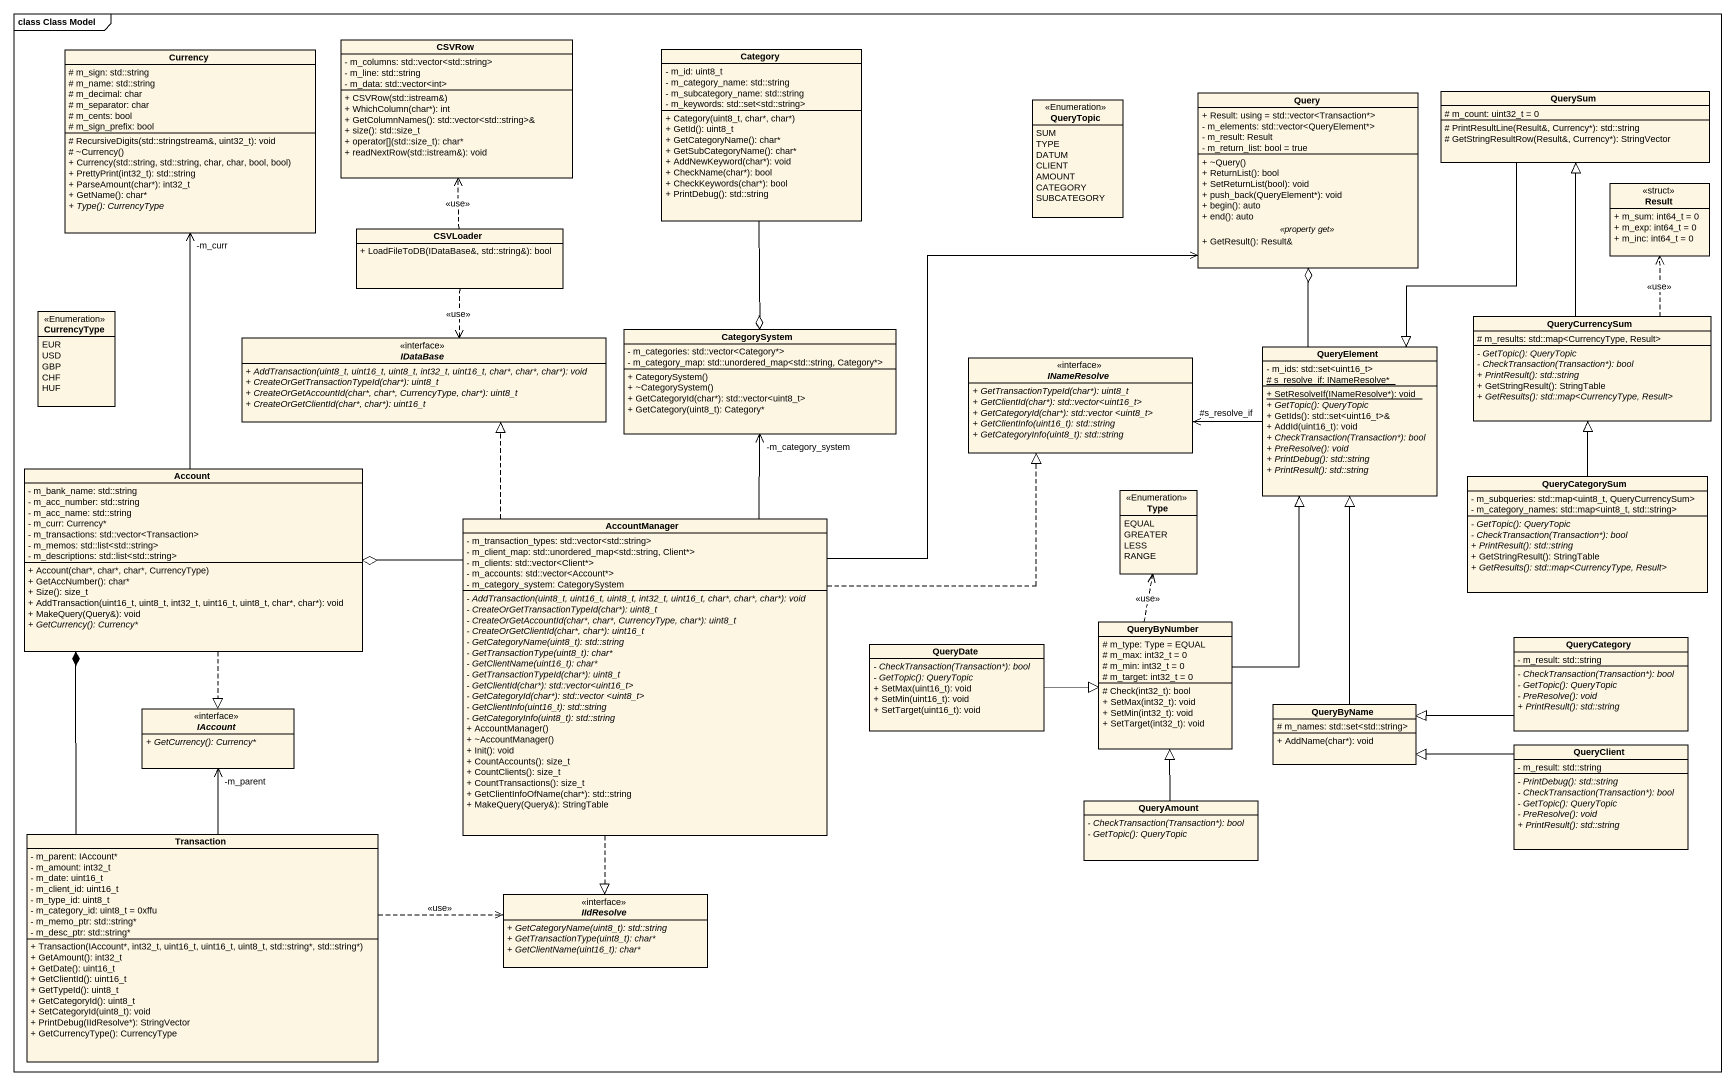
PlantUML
@startuml
mainframe class Class Model
hide circle
hide empty members
skinparam classAttributeIconSize 0
class CSVRow {
  - m_columns: std::vector<std::string>
  - m_line: std::string
  - m_data: std::vector<int>
  + CSVRow(std::istream&)
  + WhichColumn(char*): int
  + GetColumnNames(): std::vector<std::string>&
  + size(): std::size_t
  + operator[](std::size_t): char*
  + readNextRow(std::istream&): void
}
class Currency {
  # m_sign: std::string
  # m_name: std::string
  # m_decimal: char
  # m_separator: char
  # m_cents: bool
  # m_sign_prefix: bool
  # RecursiveDigits(std::stringstream&, uint32_t): void
  # ~Currency()
  + Currency(std::string, std::string, char, char, bool, bool)
  + PrettyPrint(int32_t): std::string
  + ParseAmount(char*): int32_t
  + GetName(): char*
  {abstract} + Type(): CurrencyType
}
class Category {
  - m_id: uint8_t
  - m_category_name: std::string
  - m_subcategory_name: std::string
  - m_keywords: std::set<std::string>
  + Category(uint8_t, char*, char*)
  + GetId(): uint8_t
  + GetCategoryName(): char*
  + GetSubCategoryName(): char*
  + AddNewKeyword(char*): void
  + CheckName(char*): bool
  + CheckKeywords(char*): bool
  + PrintDebug(): std::string
}
enum QueryTopic <<Enumeration>> {
  SUM
  TYPE
  DATUM
  CLIENT
  AMOUNT
  CATEGORY
  SUBCATEGORY
}
class Query {
  + Result: using = std::vector<Transaction*>
  - m_elements: std::vector<QueryElement*>
  - m_result: Result
  - m_return_list: bool = true
  --
  + ~Query()
  + ReturnList(): bool
  + SetReturnList(bool): void
  + push_back(QueryElement*): void
  + begin(): auto
  + end(): auto
  .. <<property get>> ..
  + GetResult(): Result&
}
class QuerySum {
  # m_count: uint32_t = 0
  # PrintResultLine(Result&, Currency*): std::string
  # GetStringResultRow(Result&, Currency*): StringVector
}
class Result <<struct>> {
  + m_sum: int64_t = 0
  + m_exp: int64_t = 0
  + m_inc: int64_t = 0
}
class CSVLoader {
  + LoadFileToDB(IDataBase&, std::string&): bool
}
enum CurrencyType <<Enumeration>> {
  EUR
  USD
  GBP
  CHF
  HUF
}
interface IDataBase {
  {abstract} + AddTransaction(uint8_t, uint16_t, uint8_t, int32_t, uint16_t, char*, char*, char*): void
  {abstract} + CreateOrGetTransactionTypeId(char*): uint8_t
  {abstract} + CreateOrGetAccountId(char*, char*, CurrencyType, char*): uint8_t
  {abstract} + CreateOrGetClientId(char*, char*): uint16_t
}
class CategorySystem {
  - m_categories: std::vector<Category*>
  - m_category_map: std::unordered_map<std::string, Category*>
  + CategorySystem()
  + ~CategorySystem()
  + GetCategoryId(char*): std::vector<uint8_t>
  + GetCategory(uint8_t): Category*
}
class QueryElement {
  - m_ids: std::set<uint16_t>
  {static} # s_resolve_if: INameResolve*
  {static} + SetResolveIf(INameResolve*): void
  {abstract} + GetTopic(): QueryTopic
  + GetIds(): std::set<uint16_t>&
  + AddId(uint16_t): void
  {abstract} + CheckTransaction(Transaction*): bool
  {abstract} + PreResolve(): void
  {abstract} + PrintDebug(): std::string
  {abstract} + PrintResult(): std::string
}
class QueryCurrencySum {
  # m_results: std::map<CurrencyType, Result>
  {abstract} - GetTopic(): QueryTopic
  {abstract} - CheckTransaction(Transaction*): bool
  {abstract} + PrintResult(): std::string
  + GetStringResult(): StringTable
  {abstract} + GetResults(): std::map<CurrencyType, Result>
}
interface INameResolve {
  {abstract} + GetTransactionTypeId(char*): uint8_t
  {abstract} + GetClientId(char*): std::vector<uint16_t>
  {abstract} + GetCategoryId(char*): std::vector <uint8_t>
  {abstract} + GetClientInfo(uint16_t): std::string
  {abstract} + GetCategoryInfo(uint8_t): std::string
}
class Account {
  - m_bank_name: std::string
  - m_acc_number: std::string
  - m_acc_name: std::string
  - m_curr: Currency*
  - m_transactions: std::vector<Transaction>
  - m_memos: std::list<std::string>
  - m_descriptions: std::list<std::string>
  + Account(char*, char*, char*, CurrencyType)
  + GetAccNumber(): char*
  + Size(): size_t
  + AddTransaction(uint16_t, uint8_t, int32_t, uint16_t, uint8_t, char*, char*): void
  + MakeQuery(Query&): void
  {abstract} + GetCurrency(): Currency*
}
enum Type <<Enumeration>> {
  EQUAL
  GREATER
  LESS
  RANGE
}
class QueryCategorySum {
  - m_subqueries: std::map<uint8_t, QueryCurrencySum>
  - m_category_names: std::map<uint8_t, std::string>
  {abstract} - GetTopic(): QueryTopic
  {abstract} - CheckTransaction(Transaction*): bool
  {abstract} + PrintResult(): std::string
  + GetStringResult(): StringTable
  {abstract} + GetResults(): std::map<CurrencyType, Result>
}
class AccountManager {
  - m_transaction_types: std::vector<std::string>
  - m_client_map: std::unordered_map<std::string, Client*>
  - m_clients: std::vector<Client*>
  - m_accounts: std::vector<Account*>
  - m_category_system: CategorySystem
  {abstract} - AddTransaction(uint8_t, uint16_t, uint8_t, int32_t, uint16_t, char*, char*, char*): void
  {abstract} - CreateOrGetTransactionTypeId(char*): uint8_t
  {abstract} - CreateOrGetAccountId(char*, char*, CurrencyType, char*): uint8_t
  {abstract} - CreateOrGetClientId(char*, char*): uint16_t
  {abstract} - GetCategoryName(uint8_t): std::string
  {abstract} - GetTransactionType(uint8_t): char*
  {abstract} - GetClientName(uint16_t): char*
  {abstract} - GetTransactionTypeId(char*): uint8_t
  {abstract} - GetClientId(char*): std::vector<uint16_t>
  {abstract} - GetCategoryId(char*): std::vector <uint8_t>
  {abstract} - GetClientInfo(uint16_t): std::string
  {abstract} - GetCategoryInfo(uint8_t): std::string
  + AccountManager()
  + ~AccountManager()
  + Init(): void
  + CountAccounts(): size_t
  + CountClients(): size_t
  + CountTransactions(): size_t
  + GetClientInfoOfName(char*): std::string
  + MakeQuery(Query&): StringTable
}
class QueryByNumber {
  # m_type: Type = EQUAL
  # m_max: int32_t = 0
  # m_min: int32_t = 0
  # m_target: int32_t = 0
  # Check(int32_t): bool
  + SetMax(int32_t): void
  + SetMin(int32_t): void
  + SetTarget(int32_t): void
}
class QueryDate {
  {abstract} - CheckTransaction(Transaction*): bool
  {abstract} - GetTopic(): QueryTopic
  + SetMax(uint16_t): void
  + SetMin(uint16_t): void
  + SetTarget(uint16_t): void
}
class QueryCategory {
  - m_result: std::string
  {abstract} - CheckTransaction(Transaction*): bool
  {abstract} - GetTopic(): QueryTopic
  {abstract} - PreResolve(): void
  {abstract} + PrintResult(): std::string
}
interface IAccount {
  {abstract} + GetCurrency(): Currency*
}
class QueryByName {
  # m_names: std::set<std::string>
  + AddName(char*): void
}
class QueryClient {
  - m_result: std::string
  {abstract} - PrintDebug(): std::string
  {abstract} - CheckTransaction(Transaction*): bool
  {abstract} - GetTopic(): QueryTopic
  {abstract} - PreResolve(): void
  {abstract} + PrintResult(): std::string
}
class QueryAmount {
  {abstract} - CheckTransaction(Transaction*): bool
  {abstract} - GetTopic(): QueryTopic
}
class Transaction {
  - m_parent: IAccount*
  - m_amount: int32_t
  - m_date: uint16_t
  - m_client_id: uint16_t
  - m_type_id: uint8_t
  - m_category_id: uint8_t = 0xffu
  - m_memo_ptr: std::string*
  - m_desc_ptr: std::string*
  + Transaction(IAccount*, int32_t, uint16_t, uint16_t, uint8_t, std::string*, std::string*)
  + GetAmount(): int32_t
  + GetDate(): uint16_t
  + GetClientId(): uint16_t
  + GetTypeId(): uint8_t
  + GetCategoryId(): uint8_t
  + SetCategoryId(uint8_t): void
  + PrintDebug(IIdResolve*): StringVector
  + GetCurrencyType(): CurrencyType
}
interface IIdResolve {
  {abstract} + GetCategoryName(uint8_t): std::string
  {abstract} + GetTransactionType(uint8_t): char*
  {abstract} + GetClientName(uint16_t): char*
}
Category --o CategorySystem
QuerySum --|> QueryElement
CSVLoader .up.> CSVRow : <<use>>
CSVLoader ..> IDataBase : <<use>>
QueryElement -up-o Query
QueryElement -left-> "#s_resolve_if" INameResolve
QueryCurrencySum -up-|> QuerySum
QueryCurrencySum .up.> Result : <<use>>
Account -up-> "-m_curr" Currency
Account ..|> IAccount
QueryCategorySum -up-|> QueryCurrencySum
AccountManager -up-> Query
AccountManager .up.|> IDataBase
AccountManager -up-> "-m_category_system" CategorySystem
AccountManager .up.|> INameResolve
AccountManager -left-o Account
AccountManager ..|> IIdResolve
QueryByNumber -up-|> QueryElement
QueryByNumber .up.> Type : <<use>>
QueryDate -right-|> QueryByNumber
QueryCategory -left-|> QueryByName
QueryByName -up-|> QueryElement
QueryClient -left-|> QueryByName
QueryAmount -up-|> QueryByNumber
Transaction -up-* Account
Transaction -up-> "-m_parent" IAccount
Transaction .right.> IIdResolve : <<use>>
@enduml
